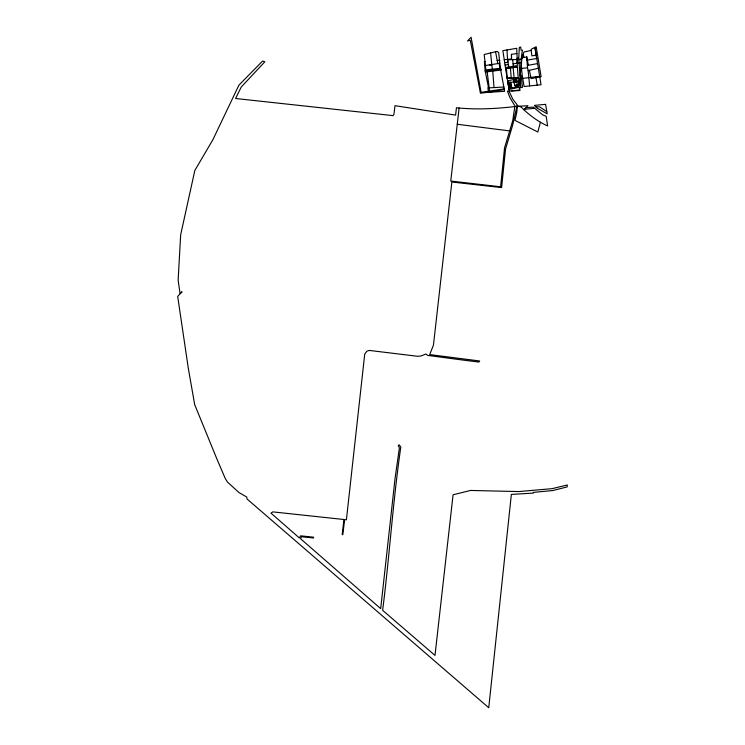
<?xml version="1.0" encoding="UTF-8"?>
<svg xmlns="http://www.w3.org/2000/svg" width="745" height="745" viewBox="0 0 745 745"><rect width="100%" height="100%" fill="white"/><g stroke="black" fill="none" stroke-linecap="round" stroke-linejoin="round"><path stroke-width="1.12" d="M516.834 53.566L516.797 48.295L502.847 50.641L507.112 78.113L511.228 77.694L510.362 67.814L517.393 67.022L518.734 84.986L517.747 85.163L518.241 87.463M520.019 76.111L518.753 58.138L519.349 47.373L520.708 47.056L521.072 50.148L522.478 50.222C520.131 61.705 521.453 73.531 518.734 84.986M529.639 85.926L524.08 86.504C522.357 75.45 519.191 62.664 523.968 52.038L531.204 50.409L531.129 49.291L536.195 46.777L541.103 76.716L531.064 78.579L529.416 70.309L528.14 70.607L529.639 85.926L541.038 84.744L534.938 47.41L536.698 58.501L526.948 60.205L527.534 67.786L528.14 70.607L538.235 68.279M500.37 68.344L498.666 52.513L497.073 51.377L484.194 54.515L485.88 69.881L500.37 68.344L504.626 91.3L480.376 92.855L470.3 40.286L467.525 40.947L471.082 37.25L481.112 92.352L504.244 88.869M459.116 107.988L450.762 181.044L500.621 186.79L504.533 147.883L512.784 120.485L514.916 105.874L510.12 97.995L507.42 91.141L508.993 91.048L512.718 99.029L517.207 104.896L512.821 124.648L505.576 148.944L501.599 187.582L451.852 182.013L433.45 345.093L429.697 354.592L479.687 360.99L478.933 362.079L459.991 359.695L427.686 355.393L425.907 353.987L421.214 355.924L417.656 356.296L369.269 350.42L366.885 351.221L364.733 354.071L346.397 519.824L344.609 519.628L342.83 534.687L342.206 534.621L343.92 519.507L272.866 511.88L270.966 513.128L299.378 537.955L300.57 535.823L313.608 537.201L313.515 537.983L301.52 536.745L300.561 538.719L380.695 608.628L395.036 478.635L399.385 447.885L398.23 445.454L399.19 444.867L400.81 447.065C392.941 501.096 389.533 556.003 382.632 610.304L434.996 655.404L453.081 494.782L470.523 490.452L518.827 491.57L552.092 488.664L567.318 484.967L567.141 486.913L552.622 490.573L533.355 492.38L533.318 493.106L511.359 494.41L488.748 707.75L247.079 499.02L246.735 497.036L239.043 492.575L227.551 482.173L225.148 478.271L216.963 459.125L194.696 404.665L188.299 368.254L177.683 296.408L182.031 291.779L180.067 293.511L178.139 280.278L180.653 234.88L194.845 170.419L212.8 139.883L238.884 85.2L262.557 61.062L264.847 61.779L241.212 87.063L235.578 98.498L393.062 115.633L393.956 114.33L394.99 105.678L455.605 115.112L456.443 107.764C476.549 109.869 496.868 108.733 516.853 106.33M520.327 78.383L519.582 84.809L520.345 87.798L522.506 87.277L521.1 75.264L520.327 78.383L521.425 78.365M511.228 77.694L511.144 78.188L512.821 78.132M540.414 122.255L537.834 132.023L515 120.392L516.76 112.523L517.393 105.781L521.258 107.112C528.726 114.805 537.806 121.435 547.631 125.989L546.187 116.332L542.583 114.805L533.252 107.075L525.905 107.68M523.67 109.822L527.935 105.716L518.706 106.228M521.975 58.212L523.772 57.3L526.65 57.104L526.64 56.462L528.391 65.234L537.508 63.604M518.92 59.796L521.025 58.93M511.61 90.927L519.796 89.968L519.936 90.555L509.347 91.03L507.149 78.383L518.064 77.862L514.125 78.067L513.128 67.488M513.799 79.883L516.509 79.305M514.087 81.233L516.797 80.656M508.761 82.919L516.63 81.252M508.146 83.906L510.856 83.328M508.435 85.256L511.135 84.688M508.714 86.616L511.424 86.038M509.58 86.783L511.349 86.401L511.722 88.171M517.449 85.116L515.68 85.489L516.052 87.249M509.003 87.966L511.713 87.389M509.012 89.419L519.144 87.277L519.796 89.968M522.701 54.934L523.521 54.767L523.772 57.3M505.808 69.853L506.572 69.704L507.112 78.113M499.876 68.382L499.942 65.96M505.455 67.627L517.291 65.607L516.983 53.547L511.461 54.329L511.526 58.948L504.216 59.712M527.525 65.402L528.391 65.234M536.167 55.121L531.865 55.884L531.204 50.409M513.082 63.856L521.128 62.524M504.356 89.558L487.658 92.324L480.376 92.855M485.405 65.523L499.802 63.288M522.366 78.421L539.594 76.372M505.063 65.066L508.286 64.591L508.816 66.966M503.955 87.007L494.01 87.584L492.678 70.03L485.153 70.896L485.386 72.032L501.357 70.002L501.217 69.052L485.153 70.896L484.39 61.5L485.079 61.611M518.753 58.138L517.132 58.334L517.216 63.176M510.362 67.814L505.576 68.4L517.393 67.022M521.9 68.372L527.534 67.786M524.145 109.366L534.23 108.314M495.574 51.74L497.185 60.429L499.839 60.168M508.286 64.591L507.736 59.777L517.151 59.47M504.654 62.617L507.755 62.394L506.972 49.924M487.174 71.809L489.167 87.854L494.01 87.584M535.962 106.945L539.492 106.768L546.783 111.62L547.202 113.836L537.201 108.193L534.426 105.399L545.61 104.337L546.783 111.62M519.479 68.456L520.96 68.493M509.869 130.943L457.29 124.266M489.353 64.89L491.84 65.188L492.315 68.968M497.185 60.429L497.884 63.576M514.376 82.583L513.51 78.523L516.22 77.955L517.077 82.015L514.097 82.639L514.674 85.349L517.654 84.716L517.943 86.075L515.233 86.644L514.944 85.293M512.001 88.748L510.567 81.978L507.857 82.555L509.291 89.316M485.386 72.032L488.496 87.621L487.891 87.761L488.357 91.272M537.238 85.135L535.869 76.94M489.167 87.854L489.642 91.104M499.169 63.381L499.532 66.044M491.84 65.188L490.601 52.96M526.65 57.104L526.948 60.205M512.681 59.6L513.305 66.277M520.299 78.616L520.802 87.686M511.461 54.329L511.536 59.423M516.164 79.017L508.295 80.684L509.953 88.543L517.822 86.876L516.164 79.017"/></g></svg>
